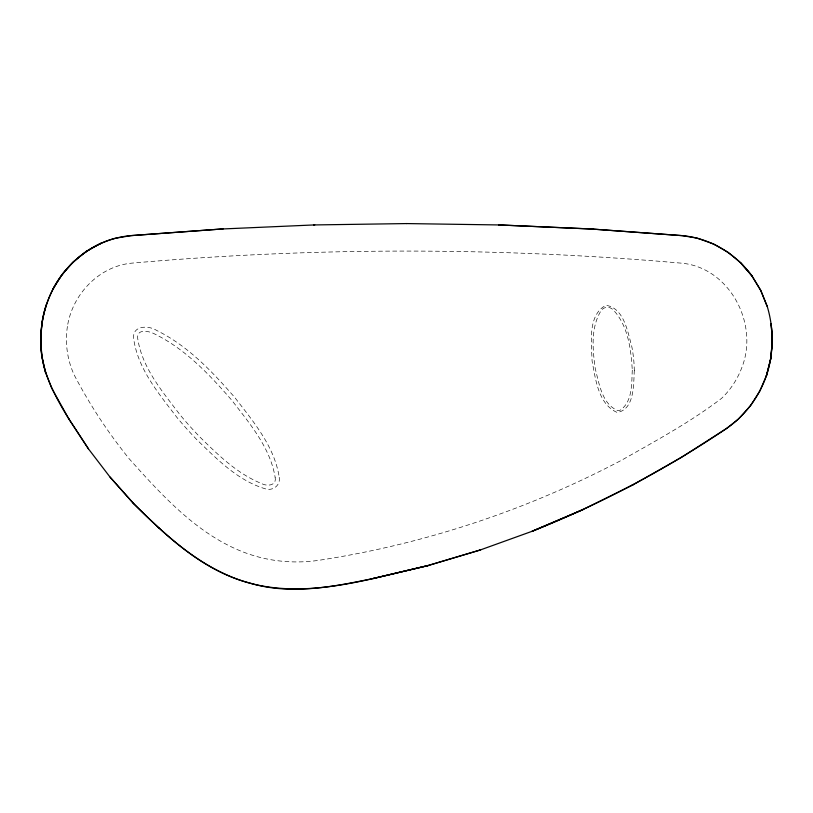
<?xml version="1.0" encoding="UTF-8"?>
<svg xmlns="http://www.w3.org/2000/svg" width="813" height="813" viewBox="0 0 813 813"><rect width="100%" height="100%" fill="white"/><g stroke="black" fill="none" stroke-linecap="round" stroke-linejoin="round"><path stroke-width="0.61" stroke-dasharray="4.07 3.05" d="M634.323 370.271C633.459 383.949 634.831 409.498 617.199 412.465C598.236 404.285 595.543 379.031 592.088 361.053C591.59 343.564 587.321 315.119 605.827 305.322C624.049 307.7 627.727 332.08 631.823 346.663A139.46 139.46 0 0 1 634.079 364.397L634.323 370.271M632.28 370.149C631.579 383.462 632.646 401.571 620.38 410.108A6.067 6.067 0 0 1 617.463 410.443C601.966 403.909 599.13 383.441 595.319 368.99C592.697 349.885 590.401 328.056 600.97 310.871C603.632 306.521 609.75 306.186 613.165 309.814C628.195 325.667 630.99 349.255 632.28 370.149M275.14 477.404C276.847 485.788 266.877 486.54 261.522 483.532C237.355 473.745 218.179 455.036 199.907 437.008A381.886 381.886 0 0 1 179.978 414.732C162.549 391.754 141.96 367.761 137.692 338.31C136.614 328.066 149.795 331.165 155.1 334.214C185.689 349.336 209.673 374.834 231.786 400.25C249.621 423.431 270.323 447.668 275.14 477.404M279.225 477.312C280.739 485.646 272.264 491.54 264.692 488.623C237.569 480.31 216.868 459.05 196.99 439.833A385.962 385.962 0 0 1 176.838 417.323C158.85 393.634 137.631 368.767 133.617 338.289C132.356 325.21 148.779 325.23 156.696 330.464C187.905 345.81 212.386 371.734 234.906 397.638C253.29 421.52 274.591 446.581 279.225 477.312M67.418 326.409C64.918 342.944 67.235 360.088 74.349 375.25C89.816 404.864 108.22 432.862 129.237 458.827C166.574 500.534 207.976 546.184 265.058 558.582A151.533 151.533 0 0 0 318.269 560.391C424.081 544.324 526.905 510.107 621.579 460.229C655.644 440.87 690.42 422.15 721.629 398.309C730.887 389.457 737.869 378.533 742.249 366.5C758.864 322.629 728.661 266.451 680.207 263.056A3133.089 3133.089 0 0 0 133.129 263.026C99.714 265.414 72.398 293.93 67.418 326.409"/><path stroke-width="1.22" d="M69.064 419.305C53.922 394.823 39.725 368.055 40.66 338.401C41.168 321.186 45.355 304.286 53.048 288.869L53.008 288.94C68.241 259.693 98.017 238.28 131.167 235.607L222.904 228.92L131.167 235.607L115.283 238.26C77.062 248.209 48.556 282.792 42.205 321.257L40.66 338.401L41.758 355.576L45.477 372.334L51.707 388.208L69.064 419.305L88.515 448.949L109.999 477.038L133.617 503.613C166.909 536.671 203.199 570.899 249.906 583.073C290.434 595.36 333.045 586.793 373.38 578.48L428.268 565.502L480.544 549.903L479.965 550.086L532.037 531.316L582.413 509.863L632.961 484.873L681.518 457.353L726.324 428.624L738.346 419.173L750.663 405.575L759.82 391.124L766.598 375.24C773.742 353.055 773.976 328.95 767.289 306.613L760.826 290.576L751.974 275.922L740.43 262.528L728.102 252.315L713.753 244.032L697.015 238.077L682.229 235.638L590.502 228.941L498.633 224.916L499.741 224.957L406.673 223.575M46.361 304.621L46.321 304.743C39.237 326.938 39.054 351.013 45.772 373.299M766.598 375.24C759.108 396.703 745.125 415.738 726.324 428.624C665.41 469.609 600.258 504.141 532.037 531.316L583.084 509.558M53.008 288.94L61.971 274.642L72.997 262.111L86.391 251.298L85.802 251.695L100.853 243.3L100.029 243.676M631.711 485.534L632.961 484.873M427.028 565.828L428.268 565.502L373.38 578.48L427.028 565.828L480.544 549.903M375.281 578.094C326.216 589.323 274.438 596.529 226.979 575.025C190.537 558.866 161.218 530.94 133.251 503.227M220.597 229.053L314.763 224.906L313.605 224.947L406.703 223.575M498.633 224.916L592.748 229.073M590.502 228.941L682.229 235.638C710.003 238.118 735.613 253.514 751.974 275.922M158.291 527.576L159.013 528.226M109.999 477.038L133.617 503.613M740.43 262.528L751.659 275.495L760.694 290.302L767.259 306.531M68.638 418.593L88.515 448.949M772.35 340.993L770.714 358.96L766.334 376.013L770.815 358.381L770.714 358.96L772.35 340.993M771.181 323.716L772.35 341.358L771.181 323.716"/></g></svg>
